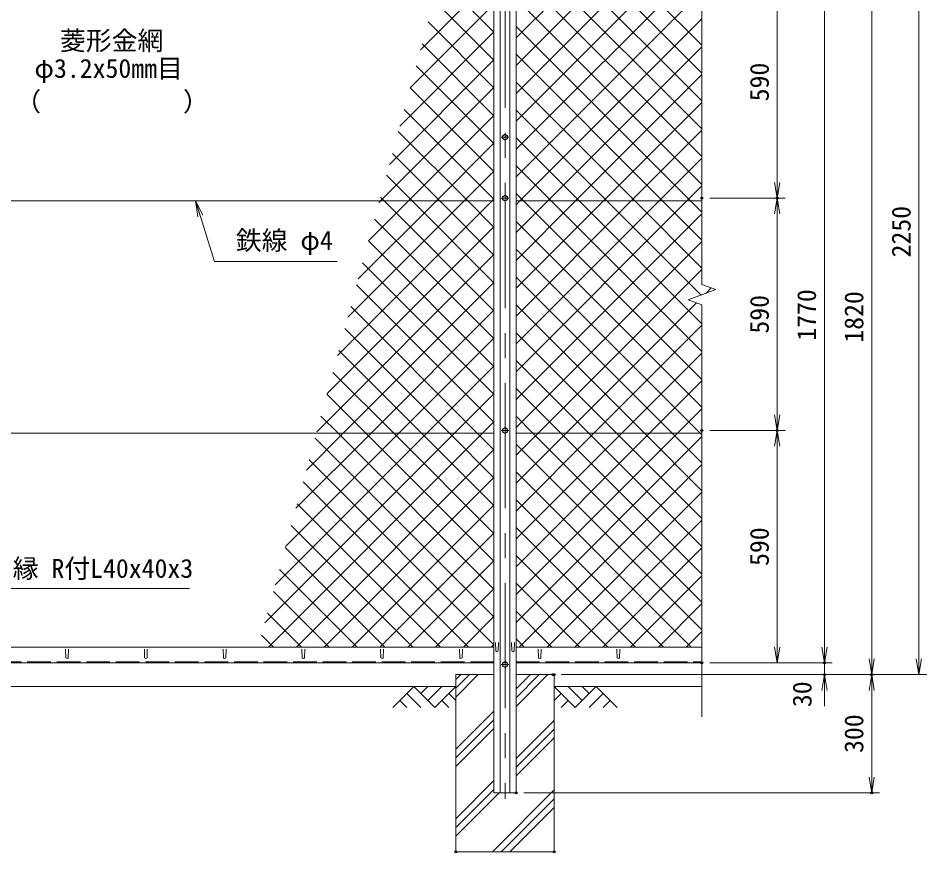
# Model space of a CAD drawing. Units: millimetres at full size. Extents: x -4200 to 4200, y -2970 to 2970.
# Drawn here: x -2756 to -449, y -564 to 1555 of the extents above; entities that cross this region are included whole.
import ezdxf
from ezdxf.enums import TextEntityAlignment as Align

# ---------------------------------------------------------------- set-up
doc = ezdxf.new("R2010")
doc.units = ezdxf.units.MM
doc.header["$LTSCALE"] = 10
doc.header["$PDMODE"] = 32
doc.header["$PDSIZE"] = 5
doc.linetypes.add('DASHED', pattern=[7.5, 6, -1.5])
doc.linetypes.add('USER1', pattern=[50.8, 31.75, -6.35, 6.35, -6.35])
for name, color, linetype, lineweight in [('0-0_D-STR1', 1, 'Continuous', 18), ('0-1_D-BMK', 2, 'USER1', 13), ('0-2_D-STR-DIM', 7, 'Continuous', 13), ('0-3_D-STR3', 3, 'Continuous', 13), ('0-4_D-BGD', 7, 'Continuous', 18), ('0-5_D-STR4', 7, 'Continuous', 18), ('0-6_D-DCR-HCH', 7, 'Continuous', 13), ('0-7_0', 7, 'Continuous', 18), ('0-A_D-STR2', 7, 'Continuous', 13), ('0-B_D-STR-TXT', 7, 'Continuous', 13)]:
    doc.layers.add(name, color=color, linetype=linetype, lineweight=lineweight)
doc.layers.add('0-8_Defpoints', color=7, linetype='Continuous')
doc.styles.add('ＭＳ ゴシック', font='')
doc.styles.get('ＭＳ ゴシック').set_extended_font_data('MS Gothic')

# ---------------------------------------------------------------- blocks, each defined once
blk = doc.blocks.new('_Open')
at = {"layer": '0-7_0'}
blk.add_line((-10, 1.667), (0, 0), dxfattribs=at)
blk.add_lwpolyline([(-10, -1.667), (0, 0), (-10, 0)], dxfattribs=at)

msp = doc.modelspace()

# ---------------------------------------------------------------- linework, layer by layer
at = {"layer": '0-0_D-STR1'}
for p, q in [((-1547.9, -411.84), (-1547.9, 2137.87)), ((-1532.4, -411.84), (-1532.4, 2137.87)), ((-1507.4, -411.84), (-1507.4, 2137.87)), ((-1491.9, -411.84), (-1491.9, 2137.87)), ((-3494.9, -41.84), (-1547.9, -41.84)), ((-1542.9, -51.5), (-1543.65, -30)), ((-1536.9, -51.5), (-1536.15, -30)), ((-1502.9, -51.5), (-1503.65, -30)), ((-1496.9, -51.5), (-1496.15, -30)), ((-1019.9, -41.84), (-1491.9, -41.84)), ((-2634.9, -68.71), (-2635.65, -47.21)), ((-2628.9, -68.71), (-2628.15, -47.21)), ((-2434.9, -68.71), (-2435.65, -47.21)), ((-2428.9, -68.71), (-2428.15, -47.21)), ((-2234.9, -68.71), (-2235.65, -47.21)), ((-2228.9, -68.71), (-2228.15, -47.21)), ((-2034.9, -68.71), (-2035.65, -47.21)), ((-2028.9, -68.71), (-2028.15, -47.21)), ((-1834.9, -68.71), (-1835.65, -47.21)), ((-1828.9, -68.71), (-1828.15, -47.21)), ((-1634.9, -68.71), (-1635.65, -47.21)), ((-1628.9, -68.71), (-1628.15, -47.21)), ((-1434.9, -68.71), (-1435.65, -47.21)), ((-1428.9, -68.71), (-1428.15, -47.21)), ((-1234.9, -68.71), (-1235.65, -47.21)), ((-1228.9, -68.71), (-1228.15, -47.21)), ((-1547.9, -81.84), (-3494.9, -81.84)), ((-1491.9, -81.84), (-1019.9, -81.84)), ((-1547.9, -411.84), (-1491.9, -411.84))]:
    msp.add_line(p, q, dxfattribs=at)
at = {"layer": '0-0_D-STR1', "linetype": 'DASHED'}
for p, q in [((-1547.9, -78.84), (-3494.9, -78.84)), ((-1491.9, -78.84), (-1019.9, -78.84))]:
    msp.add_line(p, q, dxfattribs=at)
at = {"layer": '0-0_D-STR1'}
for centre in [(-2631.9, -67.46), (-2431.9, -67.46), (-2231.9, -67.46), (-2031.9, -67.46), (-1831.9, -67.46), (-1631.9, -67.46), (-1539.9, -50.25), (-1499.9, -50.25), (-1431.9, -67.46), (-1231.9, -67.46)]:
    msp.add_arc(centre, 3.25, 202.61986, 337.38014, dxfattribs=at)
at = {"layer": '0-1_D-BMK'}
for p, q in [((-1519.9, 2152.87), (-1519.9, -426.84)), ((-1509.9, 1253.16), (-1529.9, 1253.16)), ((-1509.9, 1098.16), (-1529.9, 1098.16)), ((-1509.9, 508.16), (-1529.9, 508.16)), ((-1509.9, -86.34), (-1529.9, -86.34))]:
    msp.add_line(p, q, dxfattribs=at)
at = {"layer": '0-2_D-STR-DIM'}
for p, q in [((-1019.9, 2202.61), (-1019.9, 878.81)), ((-468.85, -111.84), (-468.85, 2137.87)), ((-588.85, 1708.16), (-588.85, -111.84)), ((-828.85, 1098.16), (-828.85, 1688.16)), ((-708.85, 1688.16), (-708.85, -81.84)), ((-999.9, 1098.16), (-808.85, 1098.16)), ((-999.9, 1098.16), (-808.85, 1098.16)), ((-828.85, 508.16), (-828.85, 1098.16)), ((-984.66, 865.99), (-1019.9, 878.81)), ((-1055.14, 840.34), (-984.66, 865.99)), ((-1019.9, 827.51), (-1055.14, 840.34)), ((-1019.9, 827.51), (-1019.9, -219.14)), ((-999.9, 508.16), (-808.85, 508.16)), ((-999.9, 508.16), (-808.85, 508.16)), ((-828.85, -81.84), (-828.85, 508.16)), ((-708.85, -41.84), (-708.85, -1.84)), ((-999.9, -81.84), (-808.85, -81.84)), ((-999.9, -81.84), (-688.85, -81.84)), ((-999.9, -81.84), (-688.85, -81.84)), ((-708.85, -81.84), (-708.85, -111.84)), ((-1377.13, -111.84), (-568.85, -111.84)), ((-1374.9, -111.84), (-688.85, -111.84)), ((-1374.9, -111.84), (-568.85, -111.84)), ((-1374.9, -111.84), (-448.85, -111.84)), ((-588.85, -111.84), (-588.85, -411.84)), ((-708.85, -151.84), (-708.85, -191.84)), ((-1471.9, -411.84), (-568.85, -411.84))]:
    msp.add_line(p, q, dxfattribs=at)
at = {"layer": '0-3_D-STR3'}
for p, q in [((-1519.9, 1260.67), (-1526.4, 1256.91)), ((-1526.4, 1256.91), (-1526.4, 1249.41)), ((-1526.4, 1249.41), (-1519.9, 1245.66)), ((-1513.4, 1256.91), (-1519.9, 1260.67)), ((-1519.9, 1245.66), (-1513.4, 1249.41)), ((-1513.4, 1249.41), (-1513.4, 1256.91)), ((-1547.9, 1091.41), (-3494.9, 1091.41)), ((-1019.9, 1091.41), (-1491.9, 1091.41)), ((-1519.9, 515.67), (-1526.4, 511.91)), ((-1526.4, 511.91), (-1526.4, 504.41)), ((-1513.4, 511.91), (-1519.9, 515.67)), ((-1513.4, 504.41), (-1513.4, 511.91)), ((-1547.9, 501.41), (-3494.9, 501.41)), ((-1526.4, 504.41), (-1519.9, 500.66)), ((-1519.9, 500.66), (-1513.4, 504.41)), ((-1019.9, 501.41), (-1491.9, 501.41))]:
    msp.add_line(p, q, dxfattribs=at)
for points in [[(-1513.4, 1101.91), (-1519.9, 1105.67), (-1526.4, 1101.91), (-1526.4, 1094.41), (-1519.9, 1090.66), (-1513.4, 1094.41)], [(-1513.4, -90.09), (-1519.9, -93.84), (-1526.4, -90.09), (-1526.4, -82.59), (-1519.9, -78.83), (-1513.4, -82.59)]]:
    msp.add_lwpolyline(points, close=True, dxfattribs=at)
for centre in [(-1519.9, 1253.16), (-1519.9, 1098.16), (-1519.9, 508.16), (-1519.9, -86.34)]:
    msp.add_circle(centre, 6.25, dxfattribs=at)
at = {"layer": '0-4_D-BGD'}
for p, q in [((-1644.9, -141.84), (-3394.9, -141.84)), ((-1394.9, -141.84), (-1019.9, -141.84))]:
    msp.add_line(p, q, dxfattribs=at)
at = {"layer": '0-5_D-STR4'}
for p, q in [((-1644.9, -111.84), (-1644.9, -561.84)), ((-1547.9, -111.84), (-1644.9, -111.84)), ((-1394.9, -111.84), (-1491.9, -111.84)), ((-1394.9, -111.84), (-1394.9, -561.84)), ((-1394.9, -561.84), (-1644.9, -561.84))]:
    msp.add_line(p, q, dxfattribs=at)
at = {"layer": '0-6_D-DCR-HCH'}
for p, q in [((-1644.9, -168.62), (-1588.11, -111.84)), ((-1644.9, -146.53), (-1610.21, -111.84)), ((-1644.9, -124.43), (-1632.31, -111.84)), ((-1491.9, -192.4), (-1411.34, -111.84)), ((-1491.9, -170.3), (-1433.43, -111.84)), ((-1491.9, -148.21), (-1455.53, -111.84)), ((-1751.32, -141.84), (-1804.53, -195.05)), ((-1769.06, -159.58), (-1733.42, -195.05)), ((-1751.32, -141.84), (-1698.11, -195.05)), ((-1733.58, -159.58), (-1715.85, -141.84)), ((-1715.85, -177.31), (-1680.37, -141.84)), ((-1698.11, -195.05), (-1644.9, -141.84)), ((-1662.63, -159.58), (-1644.9, -177.23)), ((-1341.69, -195.05), (-1394.9, -141.84)), ((-1377.16, -159.58), (-1394.9, -177.23)), ((-1323.95, -177.31), (-1359.42, -141.84)), ((-1288.47, -141.84), (-1341.69, -195.05)), ((-1306.12, -159.67), (-1323.95, -141.84)), ((-1270.74, -159.58), (-1306.37, -195.05)), ((-1288.47, -141.84), (-1235.26, -195.05)), ((-1786.8, -177.31), (-1768.98, -195.05)), ((-1680.37, -177.31), (-1662.55, -195.05)), ((-1359.42, -177.31), (-1377.24, -195.05)), ((-1253, -177.31), (-1270.82, -195.05)), ((-1644.9, -301.21), (-1547.9, -204.21)), ((-1644.9, -323.3), (-1547.9, -226.3)), ((-1491.9, -324.98), (-1394.9, -227.98)), ((-1644.9, -345.4), (-1547.9, -248.4)), ((-1491.9, -347.08), (-1394.9, -250.08)), ((-1491.9, -369.18), (-1394.9, -272.18)), ((-1644.9, -477.98), (-1547.9, -380.98)), ((-1644.9, -500.08), (-1547.9, -403.08)), ((-1644.9, -522.18), (-1534.56, -411.84)), ((-1551.98, -561.84), (-1394.9, -404.76)), ((-1529.88, -561.84), (-1394.9, -426.86)), ((-1507.78, -561.84), (-1394.9, -448.95))]:
    msp.add_line(p, q, dxfattribs=at)
at = {"layer": '0-8_Defpoints'}
for p in [(-1019.9, 1098.16), (-828.85, 1098.16), (-1019.9, 508.16), (-828.85, 508.16), (-1019.9, -81.84), (-708.85, -81.84), (-1397.13, -111.84), (-1394.9, -111.84), (-708.85, -111.84), (-588.85, -111.84), (-1491.9, -411.84), (-588.85, -411.84), (-1644.9, -561.84), (-1394.9, -561.84)]:
    msp.add_point(p, dxfattribs=at)
at = {"layer": '0-A_D-STR2'}
for p, q in [((-1734.53, 1475.37), (-1547.9, 1662)), ((-1491.9, 1505.87), (-1329.61, 1668.16)), ((-1491.9, 1435.16), (-1258.9, 1668.16)), ((-1491.9, 1364.45), (-1188.18, 1668.16)), ((-1491.9, 1293.74), (-1117.47, 1668.16)), ((-1019.9, 1415.94), (-1272.12, 1668.16)), ((-1019.9, 1486.65), (-1201.41, 1668.16)), ((-1547.9, 1519.68), (-1685.23, 1657.01)), ((-1491.9, 1152.32), (-1019.9, 1624.32)), ((-1547.9, 1448.97), (-1700.33, 1601.39)), ((-1019.9, 1133.1), (-1491.9, 1605.1)), ((-1760.88, 1378.31), (-1547.9, 1591.29)), ((-1482.09, 1091.41), (-1019.9, 1553.61)), ((-1547.9, 1378.25), (-1715.42, 1545.78)), ((-1048.92, 1091.41), (-1491.9, 1534.39)), ((-1787.22, 1281.26), (-1547.9, 1520.58)), ((-1547.9, 1307.54), (-1730.52, 1490.16)), ((-1411.38, 1091.41), (-1019.9, 1482.89)), ((-1119.63, 1091.41), (-1491.9, 1463.68)), ((-1813.56, 1184.21), (-1547.9, 1449.87)), ((-1547.9, 1236.83), (-1745.61, 1434.55)), ((-1340.67, 1091.41), (-1019.9, 1412.18)), ((-1190.34, 1091.41), (-1491.9, 1392.97)), ((-1835.65, 1091.41), (-1547.9, 1379.16)), ((-1547.9, 1166.12), (-1760.71, 1378.93)), ((-1269.96, 1091.41), (-1019.9, 1341.47)), ((-1547.9, 1095.41), (-1775.8, 1323.32)), ((-1764.93, 1091.41), (-1547.9, 1308.45)), ((-1199.25, 1091.41), (-1019.9, 1270.76)), ((-1614.61, 1091.41), (-1790.9, 1267.7)), ((-1331.76, 1091.41), (-1491.9, 1251.54)), ((-1694.22, 1091.41), (-1547.9, 1237.74)), ((-1685.32, 1091.41), (-1805.99, 1212.08)), ((-1128.54, 1091.41), (-1019.9, 1200.05)), ((-1402.48, 1091.41), (-1491.9, 1180.83)), ((-1756.03, 1091.41), (-1821.09, 1156.47)), ((-1623.51, 1091.41), (-1547.9, 1167.03)), ((-1473.19, 1091.41), (-1491.9, 1110.12)), ((-1057.83, 1091.41), (-1019.9, 1129.34)), ((-1945.27, 698.95), (-1552.8, 1091.41)), ((-1918.92, 796), (-1623.51, 1091.41)), ((-1892.58, 893.05), (-1694.22, 1091.41)), ((-1866.24, 990.1), (-1764.93, 1091.41)), ((-1839.9, 1087.16), (-1835.65, 1091.41)), ((-1826.74, 1091.41), (-1836.18, 1100.85)), ((-1547.9, 812.57), (-1826.74, 1091.41)), ((-1547.9, 883.28), (-1756.03, 1091.41)), ((-1547.9, 953.99), (-1685.32, 1091.41)), ((-1547.9, 1024.7), (-1614.61, 1091.41)), ((-1552.8, 1091.41), (-1547.9, 1096.32)), ((-1491.9, 1081.61), (-1482.09, 1091.41)), ((-1491.9, 1010.89), (-1411.38, 1091.41)), ((-1491.9, 940.18), (-1340.67, 1091.41)), ((-1491.9, 869.47), (-1269.96, 1091.41)), ((-1491.9, 798.76), (-1199.25, 1091.41)), ((-1491.9, 728.05), (-1128.54, 1091.41)), ((-1491.9, 657.34), (-1057.83, 1091.41)), ((-1019.9, 638.12), (-1473.19, 1091.41)), ((-1019.9, 708.83), (-1402.48, 1091.41)), ((-1019.9, 779.54), (-1331.76, 1091.41)), ((-1019.9, 920.97), (-1190.34, 1091.41)), ((-1019.9, 991.68), (-1119.63, 1091.41)), ((-1019.9, 1062.39), (-1048.92, 1091.41)), ((-1547.9, 741.86), (-1851.28, 1045.24)), ((-1491.9, 586.63), (-1019.9, 1058.63)), ((-1019.9, 567.41), (-1491.9, 1039.41)), ((-1971.61, 601.9), (-1547.9, 1025.61)), ((-1547.9, 671.15), (-1866.37, 989.62)), ((-1491.9, 515.92), (-1019.9, 987.92)), ((-1997.95, 504.84), (-1547.9, 954.89)), ((-1024.61, 501.41), (-1491.9, 968.7)), ((-1547.9, 600.44), (-1881.47, 934.01)), ((-1930.67, 501.41), (-1547.9, 884.18)), ((-1547.9, 529.73), (-1896.56, 878.39)), ((-1095.32, 501.41), (-1491.9, 897.99)), ((-1009.42, 856.97), (-996.21, 870.19)), ((-1590.29, 501.41), (-1911.66, 822.78)), ((-1859.96, 501.41), (-1547.9, 813.47)), ((-1166.03, 501.41), (-1491.9, 827.28)), ((-1661, 501.41), (-1926.75, 767.16)), ((-1294.27, 501.41), (-1019.9, 775.79)), ((-1789.25, 501.41), (-1547.9, 742.76)), ((-1236.74, 501.41), (-1491.9, 756.57)), ((-1731.71, 501.41), (-1941.85, 711.54)), ((-1223.56, 501.41), (-1019.9, 705.08)), ((-1718.54, 501.41), (-1547.9, 672.05)), ((-1307.45, 501.41), (-1491.9, 685.86)), ((-1802.42, 501.41), (-1956.94, 655.93)), ((-1152.85, 501.41), (-1019.9, 634.37)), ((-1873.14, 501.41), (-1972.04, 600.31)), ((-1647.83, 501.41), (-1547.9, 601.34)), ((-1378.16, 501.41), (-1491.9, 615.15)), ((-1082.14, 501.41), (-1019.9, 563.66)), ((-1943.85, 501.41), (-1987.13, 544.7)), ((-1448.87, 501.41), (-1491.9, 544.44)), ((-2129.66, 19.58), (-1647.83, 501.41)), ((-2103.31, 116.64), (-1718.54, 501.41)), ((-2076.97, 213.69), (-1789.25, 501.41)), ((-2050.63, 310.74), (-1859.96, 501.41)), ((-2024.29, 407.79), (-1930.67, 501.41)), ((-1547.9, 34.75), (-2002.23, 489.08)), ((-1547.9, 105.46), (-1943.85, 501.41)), ((-1547.9, 176.17), (-1873.14, 501.41)), ((-1547.9, 246.88), (-1802.42, 501.41)), ((-1547.9, 317.59), (-1731.71, 501.41)), ((-1547.9, 388.31), (-1661, 501.41)), ((-1547.9, 459.02), (-1590.29, 501.41)), ((-1491.9, 303.79), (-1294.27, 501.41)), ((-1491.9, 233.08), (-1223.56, 501.41)), ((-1491.9, 162.37), (-1152.85, 501.41)), ((-1491.9, 91.66), (-1082.14, 501.41)), ((-1491.9, 20.95), (-1019.9, 492.95)), ((-1019.9, 72.44), (-1448.87, 501.41)), ((-1019.9, 143.15), (-1378.16, 501.41)), ((-1019.9, 213.86), (-1307.45, 501.41)), ((-1019.9, 284.57), (-1236.74, 501.41)), ((-1019.9, 355.28), (-1166.03, 501.41)), ((-1019.9, 425.99), (-1095.32, 501.41)), ((-1019.9, 496.7), (-1024.61, 501.41)), ((-1019.9, 1.73), (-1491.9, 473.73)), ((-2049.66, -41.84), (-1547.9, 459.92)), ((-1547.9, -35.96), (-2017.32, 433.47)), ((-1483.97, -41.84), (-1019.9, 422.23)), ((-1047.04, -41.84), (-1491.9, 403.02)), ((-1612.73, -41.84), (-2032.42, 377.85)), ((-1978.95, -41.84), (-1547.9, 389.21)), ((-1413.26, -41.84), (-1019.9, 351.52)), ((-1117.75, -41.84), (-1491.9, 332.31)), ((-1683.44, -41.84), (-2047.51, 322.23)), ((-1908.24, -41.84), (-1547.9, 318.5)), ((-1342.55, -41.84), (-1019.9, 280.81)), ((-1754.15, -41.84), (-2062.61, 266.62)), ((-1188.46, -41.84), (-1491.9, 261.59)), ((-1837.52, -41.84), (-1547.9, 247.79)), ((-1824.86, -41.84), (-2077.7, 211)), ((-1271.84, -41.84), (-1019.9, 210.1)), ((-1259.17, -41.84), (-1491.9, 190.88)), ((-1766.81, -41.84), (-1547.9, 177.08)), ((-1895.57, -41.84), (-2092.8, 155.39)), ((-1201.13, -41.84), (-1019.9, 139.39)), ((-1329.89, -41.84), (-1491.9, 120.17)), ((-1966.28, -41.84), (-2107.89, 99.77)), ((-1696.1, -41.84), (-1547.9, 106.37)), ((-1400.6, -41.84), (-1491.9, 49.46)), ((-1130.42, -41.84), (-1019.9, 68.68)), ((-2036.99, -41.84), (-2122.99, 44.16)), ((-1625.39, -41.84), (-1547.9, 35.66)), ((-2107.7, -41.84), (-2138.08, -11.46)), ((-1471.31, -41.84), (-1491.9, -21.25)), ((-1059.71, -41.84), (-1019.9, -2.03)), ((-1554.68, -41.84), (-1547.9, -35.05))]:
    msp.add_line(p, q, dxfattribs=at)
for points in [[(-1019.9, 1274.52), (-1413.54, 1668.16), (-1441.54, 1696.16), (-1450.54, 1705.16), (-1453.54, 1708.16), (-1491.9, 1746.52)], [(-1491.9, 1223.03), (-1046.76, 1668.16), (-1019.9, 1695.03)], [(-1019.9, 1345.23), (-1342.83, 1668.16), (-1363.4, 1688.73)], [(-1019.9, 1203.81), (-1484.25, 1668.16), (-1491.9, 1675.81)], [(-1022.03, 852.39), (-1261.05, 1091.41), (-1491.9, 1322.25)], [(-1491.9, 445.21), (-1435.7, 501.41), (-1019.9, 917.21)], [(-1491.9, 374.5), (-1364.99, 501.41), (-1033.82, 832.58)], [(-2120.37, -41.84), (-1577.12, 501.41), (-1547.9, 530.63)]]:
    msp.add_lwpolyline(points, dxfattribs=at)
at = {"layer": '0-B_D-STR-TXT'}
for points in [[(-1945.84, 937.78), (-2257.17, 937.78), (-2305.27, 1089.5)], [(-2320.77, 107.03), (-3018.65, 107.03), (-3064.01, -39.93)]]:
    msp.add_lwpolyline(points, dxfattribs=at)

# ---------------------------------------------------------------- block references
at = {"layer": '0-2_D-STR-DIM', "xscale": 4, "yscale": 4}
for p, rotation in [((-828.85, 1098.16), 270), ((-828.85, 1098.16), 90), ((-828.85, 508.16), 270), ((-828.85, 508.16), 90), ((-828.85, -81.84), 270), ((-708.85, -81.84), 270), ((-708.85, -81.84), 270), ((-588.85, -111.84), 270), ((-468.85, -111.84), 270), ((-708.85, -111.84), 90), ((-588.85, -111.84), 90), ((-588.85, -411.84), 270)]:
    msp.add_blockref('_Open', p, dxfattribs=dict(at, rotation=rotation))
at = {"layer": '0-B_D-STR-TXT', "xscale": 4, "yscale": 4, "rotation": 107.58773}
msp.add_blockref('_Open', (-2305.87, 1091.41), dxfattribs=at)

# ---------------------------------------------------------------- texts
at = {"layer": '0-2_D-STR-DIM', "style": 'ＭＳ ゴシック'}
for s, p in [('590', (-835.6, 1344.27)), ('2250', (-475.6, 947.75)), ('1770', (-715.6, 736.24)), ('1820', (-595.6, 731.24)), ('590', (-835.6, 754.27)), ('590', (-835.6, 164.27)), ('30', (-727.12, -194.27)), ('300', (-595.6, -310.73))]:
    msp.add_text(s, height=48.09, rotation=90, dxfattribs=at).set_placement(p, align=Align.BOTTOM_LEFT)
at = {"layer": '0-B_D-STR-TXT', "style": 'ＭＳ ゴシック'}
for s, p in [('菱形金網', (-2649.85, 1459.96)), ('φ3.2x50mm目', (-2714.82, 1389.52)), ('（\u3000\u3000   \u3000\u3000）', (-2763.55, 1305.05)), ('鉄線 φ4', (-2203.46, 952.65)), ('爪付胴縁 R付L40x40x3', (-2966.71, 119.61))]:
    msp.add_text(s, height=48.09, dxfattribs=at).set_placement(p, align=Align.BOTTOM_LEFT)

doc.saveas('drawing.dxf')
